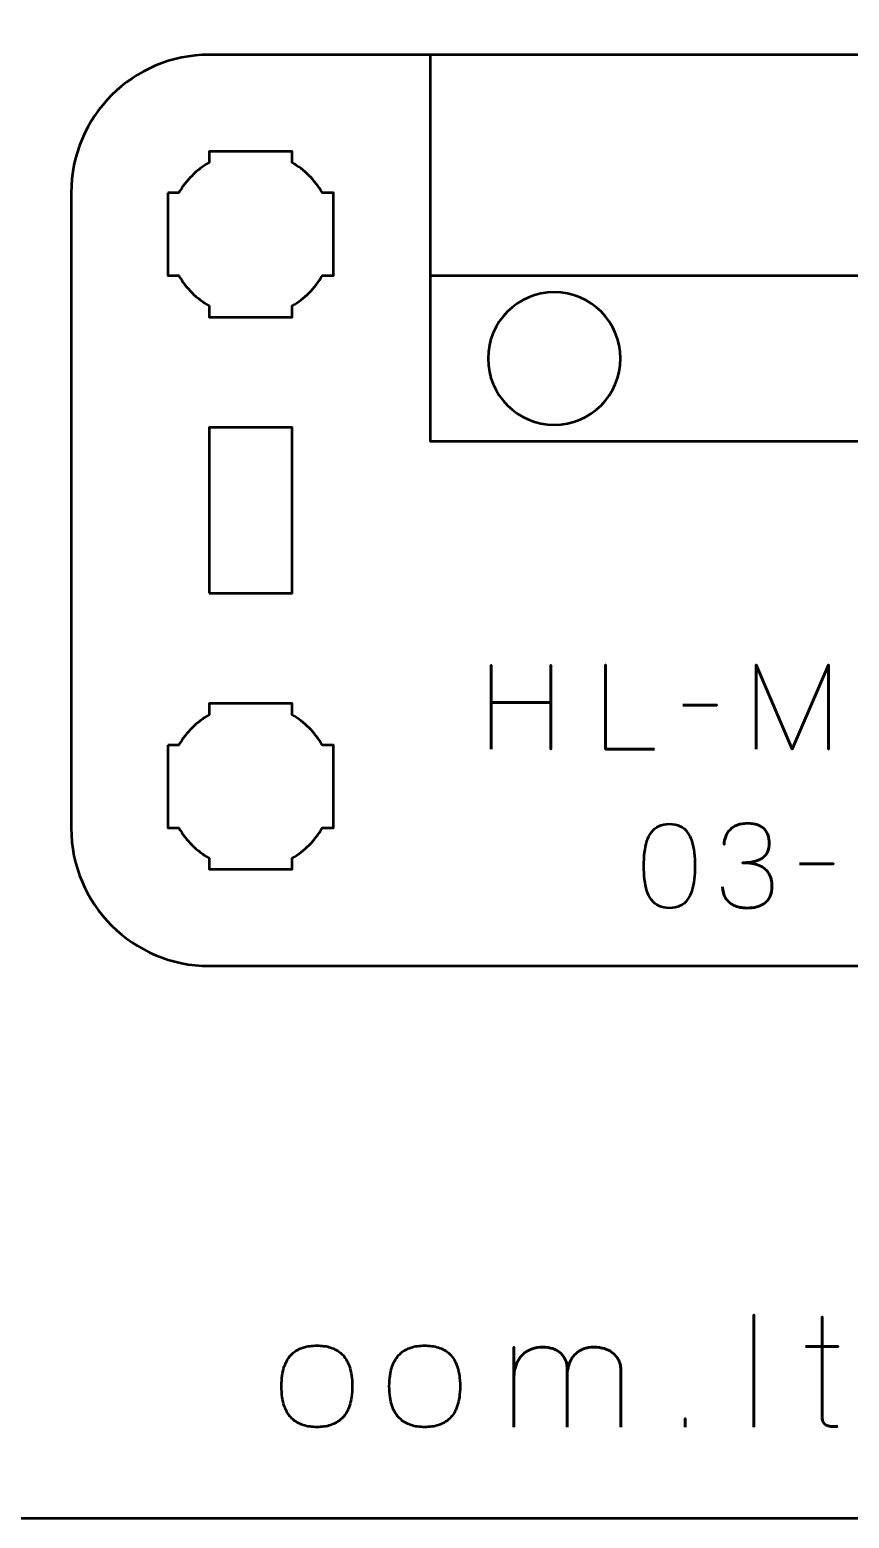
# Model space of a CAD drawing. Header units: centimetres. Extents: x -21 to 0, y -29.7 to 0.
# Drawn here: x -11.4 to -8.43, y -29.7 to -24.31 of the extents above; entities that cross this region are included whole.
import ezdxf

# ---------------------------------------------------------------- set-up
doc = ezdxf.new("R2010")
doc.units = ezdxf.units.CM
doc.header["$MEASUREMENT"] = 0
doc.layers.add('Layer 1', color=7, linetype='Continuous')

msp = doc.modelspace()

# ---------------------------------------------------------------- linework, layer by layer
at = {"layer": 'Layer 1', "lineweight": 53}
msp.add_lwpolyline([(-10.75, -26.35), (-10.45, -26.35), (-10.45, -25.75), (-10.75, -25.75), (-10.75, -26.35)], close=True, dxfattribs=at)
at = {"layer": 'Layer 1', "color": 1, "lineweight": 53}
msp.add_open_spline([(-21.00003, -29.19995), (-21.00003, -29.19995), (-21.00003, -2.89992), (-21.00003, -2.89992), (-21.00003, -2.89992), (-21.00003, -2.81709), (-20.93286, -2.74992), (-20.85003, -2.74992), (-20.85003, -2.74992), (-20.7672, -2.74992), (-20.70003, -2.68275), (-20.70003, -2.59992), (-20.70003, -2.59992), (-20.70003, -2.51709), (-20.7672, -2.44992), (-20.85003, -2.44992), (-20.85003, -2.44992), (-20.93286, -2.44992), (-21.00003, -2.38275), (-21.00003, -2.29992), (-21.00003, -2.29992), (-21.00003, -2.21709), (-20.93286, -2.14992), (-20.85003, -2.14992), (-20.85003, -2.14992), (-20.7672, -2.14992), (-20.70003, -2.08275), (-20.70003, -1.99992), (-20.70003, -1.99992), (-20.70003, -1.91709), (-20.7672, -1.84992), (-20.85003, -1.84992), (-20.85003, -1.84992), (-20.93286, -1.84992), (-21.00003, -1.78275), (-21.00003, -1.69992), (-21.00003, -1.69992), (-21.00003, -1.61709), (-20.93286, -1.54992), (-20.85003, -1.54992), (-20.85003, -1.54992), (-20.7672, -1.54992), (-20.70003, -1.48275), (-20.70003, -1.39992), (-20.70003, -1.39992), (-20.70003, -1.31709), (-20.7672, -1.24992), (-20.85003, -1.24992), (-20.85003, -1.24992), (-20.93286, -1.24992), (-21.00003, -1.18275), (-21.00003, -1.09992), (-21.00003, -1.09992), (-21.00003, -1.09992), (-21.00003, -0.49992), (-21.00003, -0.49992), (-21.00003, -0.49992), (-21.00003, -0.22295), (-20.77694, 0.00004), (-20.49994, 0.00004), (-20.49994, 0.00004), (-20.49994, 0.00004), (-0.50008, 0.00004), (-0.50008, 0.00004), (-0.50008, 0.00004), (-0.22294, 0.00004), (0.00002, -0.22295), (0.00002, -0.49992), (0.00002, -0.49992), (0.00002, -0.49992), (0.00002, -29.19995), (0.00002, -29.19995), (0.00002, -29.19995), (0.00002, -29.47695), (-0.22294, -29.70004), (-0.50008, -29.70004), (-0.50008, -29.70004), (-0.50008, -29.70004), (-20.49994, -29.70004), (-20.49994, -29.70004), (-20.49994, -29.70004), (-20.77694, -29.70004), (-21.00003, -29.47695), (-21.00003, -29.19995)], degree=3, knots=[0, 0, 0, 0, 0.047619, 0.047619, 0.047619, 0.047619, 0.0952381, 0.0952381, 0.0952381, 0.0952381, 0.1428571, 0.1428571, 0.1428571, 0.1428571, 0.1904762, 0.1904762, 0.1904762, 0.1904762, 0.2380952, 0.2380952, 0.2380952, 0.2380952, 0.2857143, 0.2857143, 0.2857143, 0.2857143, 0.3333333, 0.3333333, 0.3333333, 0.3333333, 0.3809524, 0.3809524, 0.3809524, 0.3809524, 0.4285714, 0.4285714, 0.4285714, 0.4285714, 0.4761905, 0.4761905, 0.4761905, 0.4761905, 0.5238095, 0.5238095, 0.5238095, 0.5238095, 0.5714286, 0.5714286, 0.5714286, 0.5714286, 0.6190476, 0.6190476, 0.6190476, 0.6190476, 0.6666667, 0.6666667, 0.6666667, 0.6666667, 0.7142857, 0.7142857, 0.7142857, 0.7142857, 0.7619048, 0.7619048, 0.7619048, 0.7619048, 0.8095238, 0.8095238, 0.8095238, 0.8095238, 0.8571429, 0.8571429, 0.8571429, 0.8571429, 0.9047619, 0.9047619, 0.9047619, 0.9047619, 0.952381, 0.952381, 0.952381, 0.952381, 1, 1, 1, 1], dxfattribs=at)
at = {"layer": 'Layer 1', "color": 3, "lineweight": 53}
msp.add_open_spline([(-11.25, -27.2), (-11.25, -27.2), (-11.25, -24.9), (-11.25, -24.9), (-11.25, -24.9), (-11.25, -24.62391), (-11.02609, -24.4), (-10.75, -24.4), (-10.75, -24.4), (-10.75, -24.4), (-6.45, -24.4), (-6.45, -24.4), (-6.45, -24.4), (-6.17391, -24.4), (-5.95, -24.62391), (-5.95, -24.9), (-5.95, -24.9), (-5.95, -24.9), (-5.95, -27.2), (-5.95, -27.2), (-5.95, -27.2), (-5.95, -27.47609), (-6.17391, -27.7), (-6.45, -27.7), (-6.45, -27.7), (-6.45, -27.7), (-10.75, -27.7), (-10.75, -27.7), (-10.75, -27.7), (-11.02609, -27.7), (-11.25, -27.47609), (-11.25, -27.2)], degree=3, knots=[0, 0, 0, 0, 0.125, 0.125, 0.125, 0.125, 0.25, 0.25, 0.25, 0.25, 0.375, 0.375, 0.375, 0.375, 0.5, 0.5, 0.5, 0.5, 0.625, 0.625, 0.625, 0.625, 0.75, 0.75, 0.75, 0.75, 0.875, 0.875, 0.875, 0.875, 1, 1, 1, 1], dxfattribs=at)
at = {"layer": 'Layer 1', "color": 5, "lineweight": 53}
for points, knots in [([(-7.25, -24.4), (-7.25, -24.4), (-7.25, -25.8), (-7.25, -25.8), (-7.25, -25.8), (-7.25, -25.8), (-9.95, -25.8), (-9.95, -25.8), (-9.95, -25.8), (-9.95, -25.8), (-9.95, -24.4), (-9.95, -24.4), (-9.95, -24.4), (-9.95, -24.4), (-7.25, -24.4), (-7.25, -24.4)], [0, 0, 0, 0, 0.25, 0.25, 0.25, 0.25, 0.5, 0.5, 0.5, 0.5, 0.75, 0.75, 0.75, 0.75, 1, 1, 1, 1]), ([(-7.25, -24.4), (-7.25, -24.4), (-7.25, -25.2), (-7.25, -25.2), (-7.25, -25.2), (-7.25, -25.2), (-9.95, -25.2), (-9.95, -25.2), (-9.95, -25.2), (-9.95, -25.2), (-9.95, -24.4), (-9.95, -24.4), (-9.95, -24.4), (-9.95, -24.4), (-7.25, -24.4), (-7.25, -24.4)], [0, 0, 0, 0, 0.25, 0.25, 0.25, 0.25, 0.5, 0.5, 0.5, 0.5, 0.75, 0.75, 0.75, 0.75, 1, 1, 1, 1]), ([(-9.72817, -26.91494), (-9.72817, -26.91494), (-9.72817, -26.74603), (-9.72817, -26.74603), (-9.72817, -26.74603), (-9.72817, -26.74603), (-9.5127, -26.74603), (-9.5127, -26.74603), (-9.5127, -26.74603), (-9.5127, -26.74603), (-9.5127, -26.91494), (-9.5127, -26.91494), (-9.5127, -26.91494), (-9.5127, -26.91494), (-9.5127, -26.61014), (-9.5127, -26.61014), (-9.5127, -26.61014), (-9.5127, -26.61014), (-9.5127, -26.74603), (-9.5127, -26.74603), (-9.5127, -26.74603), (-9.5127, -26.74603), (-9.72817, -26.74603), (-9.72817, -26.74603), (-9.72817, -26.74603), (-9.72817, -26.74603), (-9.72817, -26.61014), (-9.72817, -26.61014), (-9.72817, -26.61014), (-9.72817, -26.61014), (-9.72817, -26.91494), (-9.72817, -26.91494)], [0, 0, 0, 0, 0.125, 0.125, 0.125, 0.125, 0.25, 0.25, 0.25, 0.25, 0.375, 0.375, 0.375, 0.375, 0.5, 0.5, 0.5, 0.5, 0.625, 0.625, 0.625, 0.625, 0.75, 0.75, 0.75, 0.75, 0.875, 0.875, 0.875, 0.875, 1, 1, 1, 1]), ([(-9.13678, -26.91494), (-9.13678, -26.91494), (-9.315, -26.91494), (-9.315, -26.91494), (-9.315, -26.91494), (-9.315, -26.91494), (-9.315, -26.60972), (-9.315, -26.60972), (-9.315, -26.60972), (-9.315, -26.60972), (-9.315, -26.91494), (-9.315, -26.91494), (-9.315, -26.91494), (-9.315, -26.91494), (-9.13678, -26.91494), (-9.13678, -26.91494)], [0, 0, 0, 0, 0.25, 0.25, 0.25, 0.25, 0.5, 0.5, 0.5, 0.5, 0.75, 0.75, 0.75, 0.75, 1, 1, 1, 1]), ([(-8.76891, -26.91494), (-8.76891, -26.91494), (-8.76891, -26.60972), (-8.76891, -26.60972), (-8.76891, -26.60972), (-8.76891, -26.60972), (-8.63768, -26.91494), (-8.63768, -26.91494), (-8.63768, -26.91494), (-8.63768, -26.91494), (-8.50602, -26.60972), (-8.50602, -26.60972), (-8.50602, -26.60972), (-8.50602, -26.60972), (-8.50602, -26.91494), (-8.50602, -26.91494), (-8.50602, -26.91494), (-8.50602, -26.91494), (-8.50602, -26.60972), (-8.50602, -26.60972), (-8.50602, -26.60972), (-8.50602, -26.60972), (-8.63768, -26.91494), (-8.63768, -26.91494), (-8.63768, -26.91494), (-8.63768, -26.91494), (-8.76891, -26.60972), (-8.76891, -26.60972), (-8.76891, -26.60972), (-8.76891, -26.60972), (-8.76891, -26.91494), (-8.76891, -26.91494)], [0, 0, 0, 0, 0.125, 0.125, 0.125, 0.125, 0.25, 0.25, 0.25, 0.25, 0.375, 0.375, 0.375, 0.375, 0.5, 0.5, 0.5, 0.5, 0.625, 0.625, 0.625, 0.625, 0.75, 0.75, 0.75, 0.75, 0.875, 0.875, 0.875, 0.875, 1, 1, 1, 1]), ([(-9.03476, -26.75534), (-9.03476, -26.75534), (-8.91157, -26.75534), (-8.91157, -26.75534), (-8.91157, -26.75534), (-8.91157, -26.75534), (-9.03476, -26.75534), (-9.03476, -26.75534)], [0, 0, 0, 0, 0.5, 0.5, 0.5, 0.5, 1, 1, 1, 1]), ([(-9.0828, -27.49025), (-9.06799, -27.49018), (-9.05522, -27.48757), (-9.04456, -27.48249), (-9.04456, -27.48249), (-9.03398, -27.47741), (-9.02516, -27.47014), (-9.01811, -27.4609), (-9.01811, -27.4609), (-9.01112, -27.45159), (-9.00562, -27.44058), (-9.00153, -27.42788), (-9.00153, -27.42788), (-8.9975, -27.41518), (-8.99461, -27.40128), (-8.99299, -27.38604), (-8.99299, -27.38604), (-8.99129, -27.3708), (-8.99045, -27.35478), (-8.99052, -27.33785), (-8.99052, -27.33785), (-8.99045, -27.32099), (-8.99129, -27.30497), (-8.99299, -27.2898), (-8.99299, -27.2898), (-8.99461, -27.27463), (-8.9975, -27.26066), (-9.00153, -27.24796), (-9.00153, -27.24796), (-9.00562, -27.23533), (-9.01112, -27.22433), (-9.01811, -27.21494), (-9.01811, -27.21494), (-9.02516, -27.20563), (-9.03398, -27.19836), (-9.04456, -27.19328), (-9.04456, -27.19328), (-9.05522, -27.18813), (-9.06799, -27.18552), (-9.0828, -27.18545), (-9.0828, -27.18545), (-9.09762, -27.18552), (-9.11039, -27.18813), (-9.12105, -27.19328), (-9.12105, -27.19328), (-9.13163, -27.19836), (-9.14045, -27.20563), (-9.1475, -27.21494), (-9.1475, -27.21494), (-9.15449, -27.22433), (-9.15999, -27.23533), (-9.16408, -27.24796), (-9.16408, -27.24796), (-9.16811, -27.26066), (-9.171, -27.27463), (-9.17262, -27.2898), (-9.17262, -27.2898), (-9.17431, -27.30497), (-9.17516, -27.32099), (-9.17509, -27.33785), (-9.17509, -27.33785), (-9.17516, -27.35478), (-9.17431, -27.3708), (-9.17262, -27.38604), (-9.17262, -27.38604), (-9.171, -27.40128), (-9.16811, -27.41518), (-9.16408, -27.42788), (-9.16408, -27.42788), (-9.15999, -27.44058), (-9.15449, -27.45159), (-9.1475, -27.4609), (-9.1475, -27.4609), (-9.14045, -27.47014), (-9.13163, -27.47741), (-9.12105, -27.48249), (-9.12105, -27.48249), (-9.11039, -27.48757), (-9.09762, -27.49018), (-9.0828, -27.49025)], [0, 0, 0, 0, 0.05, 0.05, 0.05, 0.05, 0.1, 0.1, 0.1, 0.1, 0.15, 0.15, 0.15, 0.15, 0.2, 0.2, 0.2, 0.2, 0.25, 0.25, 0.25, 0.25, 0.3, 0.3, 0.3, 0.3, 0.35, 0.35, 0.35, 0.35, 0.4, 0.4, 0.4, 0.4, 0.45, 0.45, 0.45, 0.45, 0.5, 0.5, 0.5, 0.5, 0.55, 0.55, 0.55, 0.55, 0.6, 0.6, 0.6, 0.6, 0.65, 0.65, 0.65, 0.65, 0.7, 0.7, 0.7, 0.7, 0.75, 0.75, 0.75, 0.75, 0.8, 0.8, 0.8, 0.8, 0.85, 0.85, 0.85, 0.85, 0.9, 0.9, 0.9, 0.9, 0.95, 0.95, 0.95, 0.95, 1, 1, 1, 1]), ([(-9.0828, -27.49025), (-9.06799, -27.49018), (-9.05522, -27.48757), (-9.04456, -27.48249), (-9.04456, -27.48249), (-9.03398, -27.47741), (-9.02516, -27.47014), (-9.01811, -27.4609), (-9.01811, -27.4609), (-9.01112, -27.45159), (-9.00562, -27.44058), (-9.00153, -27.42788), (-9.00153, -27.42788), (-8.9975, -27.41518), (-8.99461, -27.40128), (-8.99299, -27.38604), (-8.99299, -27.38604), (-8.99129, -27.3708), (-8.99045, -27.35478), (-8.99052, -27.33785), (-8.99052, -27.33785), (-8.99045, -27.32099), (-8.99129, -27.30497), (-8.99299, -27.2898), (-8.99299, -27.2898), (-8.99461, -27.27463), (-8.9975, -27.26066), (-9.00153, -27.24796), (-9.00153, -27.24796), (-9.00562, -27.23533), (-9.01112, -27.22433), (-9.01811, -27.21494), (-9.01811, -27.21494), (-9.02516, -27.20563), (-9.03398, -27.19836), (-9.04456, -27.19328), (-9.04456, -27.19328), (-9.05522, -27.18813), (-9.06799, -27.18552), (-9.0828, -27.18545), (-9.0828, -27.18545), (-9.09762, -27.18552), (-9.11039, -27.18813), (-9.12105, -27.19328), (-9.12105, -27.19328), (-9.13163, -27.19836), (-9.14045, -27.20563), (-9.1475, -27.21494), (-9.1475, -27.21494), (-9.15449, -27.22433), (-9.15999, -27.23533), (-9.16408, -27.24796), (-9.16408, -27.24796), (-9.16811, -27.26066), (-9.171, -27.27463), (-9.17262, -27.2898), (-9.17262, -27.2898), (-9.17431, -27.30497), (-9.17516, -27.32099), (-9.17509, -27.33785), (-9.17509, -27.33785), (-9.17516, -27.35478), (-9.17431, -27.3708), (-9.17262, -27.38604), (-9.17262, -27.38604), (-9.171, -27.40128), (-9.16811, -27.41518), (-9.16408, -27.42788), (-9.16408, -27.42788), (-9.15999, -27.44058), (-9.15449, -27.45159), (-9.1475, -27.4609), (-9.1475, -27.4609), (-9.14045, -27.47014), (-9.13163, -27.47741), (-9.12105, -27.48249), (-9.12105, -27.48249), (-9.11039, -27.48757), (-9.09762, -27.49018), (-9.0828, -27.49025)], [0, 0, 0, 0, 0.05, 0.05, 0.05, 0.05, 0.1, 0.1, 0.1, 0.1, 0.15, 0.15, 0.15, 0.15, 0.2, 0.2, 0.2, 0.2, 0.25, 0.25, 0.25, 0.25, 0.3, 0.3, 0.3, 0.3, 0.35, 0.35, 0.35, 0.35, 0.4, 0.4, 0.4, 0.4, 0.45, 0.45, 0.45, 0.45, 0.5, 0.5, 0.5, 0.5, 0.55, 0.55, 0.55, 0.55, 0.6, 0.6, 0.6, 0.6, 0.65, 0.65, 0.65, 0.65, 0.7, 0.7, 0.7, 0.7, 0.75, 0.75, 0.75, 0.75, 0.8, 0.8, 0.8, 0.8, 0.85, 0.85, 0.85, 0.85, 0.9, 0.9, 0.9, 0.9, 0.95, 0.95, 0.95, 0.95, 1, 1, 1, 1]), ([(-8.89019, -27.41363), (-8.89012, -27.42887), (-8.88659, -27.44213), (-8.87961, -27.45363), (-8.87961, -27.45363), (-8.87262, -27.46506), (-8.86267, -27.47402), (-8.84969, -27.48044), (-8.84969, -27.48044), (-8.83671, -27.48686), (-8.82112, -27.49011), (-8.80298, -27.49025), (-8.80298, -27.49025), (-8.78937, -27.49025), (-8.77702, -27.48884), (-8.7658, -27.48588), (-8.7658, -27.48588), (-8.75465, -27.48291), (-8.74506, -27.47833), (-8.73694, -27.47205), (-8.73694, -27.47205), (-8.72883, -27.46577), (-8.72262, -27.45765), (-8.71818, -27.44778), (-8.71818, -27.44778), (-8.7138, -27.43783), (-8.71162, -27.4259), (-8.71155, -27.41193), (-8.71155, -27.41193), (-8.71147, -27.39331), (-8.71528, -27.37757), (-8.72283, -27.3648), (-8.72283, -27.3648), (-8.73038, -27.35203), (-8.7421, -27.34244), (-8.75783, -27.33588), (-8.75783, -27.33588), (-8.77356, -27.32931), (-8.79374, -27.326), (-8.81822, -27.326), (-8.81822, -27.326), (-8.79995, -27.32607), (-8.78464, -27.32438), (-8.77215, -27.32092), (-8.77215, -27.32092), (-8.75973, -27.31746), (-8.74979, -27.31259), (-8.74231, -27.30624), (-8.74231, -27.30624), (-8.73483, -27.29996), (-8.7294, -27.29248), (-8.72615, -27.28388), (-8.72615, -27.28388), (-8.72283, -27.27534), (-8.72121, -27.26596), (-8.72128, -27.25573), (-8.72128, -27.25573), (-8.72121, -27.24549), (-8.72262, -27.23604), (-8.72544, -27.22729), (-8.72544, -27.22729), (-8.7282, -27.21854), (-8.73271, -27.21085), (-8.73885, -27.20429), (-8.73885, -27.20429), (-8.74499, -27.19773), (-8.7531, -27.19258), (-8.76305, -27.18891), (-8.76305, -27.18891), (-8.77307, -27.18524), (-8.78528, -27.18341), (-8.7996, -27.18334), (-8.7996, -27.18334), (-8.81385, -27.18341), (-8.82634, -27.18552), (-8.83692, -27.18962), (-8.83692, -27.18962), (-8.84758, -27.19371), (-8.85632, -27.19928), (-8.86338, -27.20641), (-8.86338, -27.20641), (-8.87036, -27.21353), (-8.87559, -27.22165), (-8.87904, -27.23082), (-8.87904, -27.23082), (-8.88257, -27.23999), (-8.88426, -27.24973), (-8.88426, -27.25996), (-8.88426, -27.25996), (-8.88426, -27.24973), (-8.88257, -27.23999), (-8.87904, -27.23082), (-8.87904, -27.23082), (-8.87559, -27.22165), (-8.87036, -27.21353), (-8.86338, -27.20641), (-8.86338, -27.20641), (-8.85632, -27.19928), (-8.84758, -27.19371), (-8.83692, -27.18962), (-8.83692, -27.18962), (-8.82634, -27.18552), (-8.81385, -27.18341), (-8.7996, -27.18334), (-8.7996, -27.18334), (-8.78528, -27.18341), (-8.77307, -27.18524), (-8.76305, -27.18891), (-8.76305, -27.18891), (-8.7531, -27.19258), (-8.74499, -27.19773), (-8.73885, -27.20429), (-8.73885, -27.20429), (-8.73271, -27.21085), (-8.7282, -27.21854), (-8.72544, -27.22729), (-8.72544, -27.22729), (-8.72262, -27.23604), (-8.72121, -27.24549), (-8.72128, -27.25573), (-8.72128, -27.25573), (-8.72121, -27.26596), (-8.72283, -27.27534), (-8.72615, -27.28388), (-8.72615, -27.28388), (-8.7294, -27.29248), (-8.73483, -27.29996), (-8.74231, -27.30624), (-8.74231, -27.30624), (-8.74979, -27.31259), (-8.75973, -27.31746), (-8.77215, -27.32092), (-8.77215, -27.32092), (-8.78464, -27.32438), (-8.79995, -27.32607), (-8.81822, -27.326), (-8.81822, -27.326), (-8.79374, -27.326), (-8.77356, -27.32931), (-8.75783, -27.33588), (-8.75783, -27.33588), (-8.7421, -27.34244), (-8.73038, -27.35203), (-8.72283, -27.3648), (-8.72283, -27.3648), (-8.71528, -27.37757), (-8.71147, -27.39331), (-8.71155, -27.41193), (-8.71155, -27.41193), (-8.71162, -27.4259), (-8.7138, -27.43783), (-8.71818, -27.44778), (-8.71818, -27.44778), (-8.72262, -27.45765), (-8.72883, -27.46577), (-8.73694, -27.47205), (-8.73694, -27.47205), (-8.74506, -27.47833), (-8.75465, -27.48291), (-8.7658, -27.48588), (-8.7658, -27.48588), (-8.77702, -27.48884), (-8.78937, -27.49025), (-8.80298, -27.49025), (-8.80298, -27.49025), (-8.82112, -27.49011), (-8.83671, -27.48686), (-8.84969, -27.48044), (-8.84969, -27.48044), (-8.86267, -27.47402), (-8.87262, -27.46506), (-8.87961, -27.45363), (-8.87961, -27.45363), (-8.88659, -27.44213), (-8.89012, -27.42887), (-8.89019, -27.41363)], [0, 0, 0, 0, 0.0227273, 0.0227273, 0.0227273, 0.0227273, 0.0454545, 0.0454545, 0.0454545, 0.0454545, 0.0681818, 0.0681818, 0.0681818, 0.0681818, 0.0909091, 0.0909091, 0.0909091, 0.0909091, 0.1136364, 0.1136364, 0.1136364, 0.1136364, 0.1363636, 0.1363636, 0.1363636, 0.1363636, 0.1590909, 0.1590909, 0.1590909, 0.1590909, 0.1818182, 0.1818182, 0.1818182, 0.1818182, 0.2045455, 0.2045455, 0.2045455, 0.2045455, 0.2272727, 0.2272727, 0.2272727, 0.2272727, 0.25, 0.25, 0.25, 0.25, 0.2727273, 0.2727273, 0.2727273, 0.2727273, 0.2954545, 0.2954545, 0.2954545, 0.2954545, 0.3181818, 0.3181818, 0.3181818, 0.3181818, 0.3409091, 0.3409091, 0.3409091, 0.3409091, 0.3636364, 0.3636364, 0.3636364, 0.3636364, 0.3863636, 0.3863636, 0.3863636, 0.3863636, 0.4090909, 0.4090909, 0.4090909, 0.4090909, 0.4318182, 0.4318182, 0.4318182, 0.4318182, 0.4545455, 0.4545455, 0.4545455, 0.4545455, 0.4772727, 0.4772727, 0.4772727, 0.4772727, 0.5, 0.5, 0.5, 0.5, 0.5227273, 0.5227273, 0.5227273, 0.5227273, 0.5454545, 0.5454545, 0.5454545, 0.5454545, 0.5681818, 0.5681818, 0.5681818, 0.5681818, 0.5909091, 0.5909091, 0.5909091, 0.5909091, 0.6136364, 0.6136364, 0.6136364, 0.6136364, 0.6363636, 0.6363636, 0.6363636, 0.6363636, 0.6590909, 0.6590909, 0.6590909, 0.6590909, 0.6818182, 0.6818182, 0.6818182, 0.6818182, 0.7045455, 0.7045455, 0.7045455, 0.7045455, 0.7272727, 0.7272727, 0.7272727, 0.7272727, 0.75, 0.75, 0.75, 0.75, 0.7727273, 0.7727273, 0.7727273, 0.7727273, 0.7954545, 0.7954545, 0.7954545, 0.7954545, 0.8181818, 0.8181818, 0.8181818, 0.8181818, 0.8409091, 0.8409091, 0.8409091, 0.8409091, 0.8636364, 0.8636364, 0.8636364, 0.8636364, 0.8863636, 0.8863636, 0.8863636, 0.8863636, 0.9090909, 0.9090909, 0.9090909, 0.9090909, 0.9318182, 0.9318182, 0.9318182, 0.9318182, 0.9545455, 0.9545455, 0.9545455, 0.9545455, 0.9772727, 0.9772727, 0.9772727, 0.9772727, 1, 1, 1, 1]), ([(-8.61164, -27.33065), (-8.61164, -27.33065), (-8.48845, -27.33065), (-8.48845, -27.33065), (-8.48845, -27.33065), (-8.48845, -27.33065), (-8.61164, -27.33065), (-8.61164, -27.33065)], [0, 0, 0, 0, 0.5, 0.5, 0.5, 0.5, 1, 1, 1, 1]), ([(-8.77728, -29.36992), (-8.77728, -29.36992), (-8.77728, -28.96296), (-8.77728, -28.96296), (-8.77728, -28.96296), (-8.77728, -28.96296), (-8.77728, -29.36992), (-8.77728, -29.36992)], [0, 0, 0, 0, 0.5, 0.5, 0.5, 0.5, 1, 1, 1, 1]), ([(-8.47248, -29.3671), (-8.47944, -29.36766), (-8.4864, -29.36785), (-8.49318, -29.36766), (-8.49318, -29.36766), (-8.49995, -29.36747), (-8.50607, -29.36644), (-8.51162, -29.36437), (-8.51162, -29.36437), (-8.51717, -29.36239), (-8.52159, -29.35882), (-8.52497, -29.35374), (-8.52497, -29.35374), (-8.52827, -29.34866), (-8.52996, -29.34142), (-8.53005, -29.3321), (-8.53005, -29.3321), (-8.53005, -29.32768), (-8.53005, -29.32016), (-8.53005, -29.30962), (-8.53005, -29.30962), (-8.53005, -29.29899), (-8.53005, -29.28619), (-8.53005, -29.27105), (-8.53005, -29.27105), (-8.53005, -29.2559), (-8.53005, -29.23935), (-8.53005, -29.22138), (-8.53005, -29.22138), (-8.53005, -29.20341), (-8.53005, -29.18488), (-8.53005, -29.16569), (-8.53005, -29.16569), (-8.53005, -29.1465), (-8.53005, -29.12759), (-8.53005, -29.10887), (-8.53005, -29.10887), (-8.53005, -29.09015), (-8.53005, -29.07255), (-8.53005, -29.056), (-8.53005, -29.056), (-8.53005, -29.03944), (-8.53005, -29.02476), (-8.53005, -29.01207), (-8.53005, -29.01207), (-8.53005, -28.99927), (-8.53005, -28.9893), (-8.53005, -28.98196), (-8.53005, -28.98196), (-8.53005, -28.97472), (-8.53005, -28.97095), (-8.53005, -28.97086), (-8.53005, -28.97086), (-8.53005, -28.97095), (-8.53005, -28.97472), (-8.53005, -28.98196), (-8.53005, -28.98196), (-8.53005, -28.9893), (-8.53005, -28.99927), (-8.53005, -29.01207), (-8.53005, -29.01207), (-8.53005, -29.02476), (-8.53005, -29.03944), (-8.53005, -29.056), (-8.53005, -29.056), (-8.53005, -29.07255), (-8.53005, -29.09015), (-8.53005, -29.10887), (-8.53005, -29.10887), (-8.53005, -29.12759), (-8.53005, -29.1465), (-8.53005, -29.16569), (-8.53005, -29.16569), (-8.53005, -29.18488), (-8.53005, -29.20341), (-8.53005, -29.22138), (-8.53005, -29.22138), (-8.53005, -29.23935), (-8.53005, -29.2559), (-8.53005, -29.27105), (-8.53005, -29.27105), (-8.53005, -29.28619), (-8.53005, -29.29899), (-8.53005, -29.30962), (-8.53005, -29.30962), (-8.53005, -29.32016), (-8.53005, -29.32768), (-8.53005, -29.3321), (-8.53005, -29.3321), (-8.52996, -29.34142), (-8.52827, -29.34866), (-8.52497, -29.35374), (-8.52497, -29.35374), (-8.52159, -29.35882), (-8.51717, -29.36239), (-8.51162, -29.36437), (-8.51162, -29.36437), (-8.50607, -29.36644), (-8.49995, -29.36747), (-8.49318, -29.36766), (-8.49318, -29.36766), (-8.4864, -29.36785), (-8.47944, -29.36766), (-8.47248, -29.3671)], [0, 0, 0, 0, 0.0384615, 0.0384615, 0.0384615, 0.0384615, 0.0769231, 0.0769231, 0.0769231, 0.0769231, 0.1153846, 0.1153846, 0.1153846, 0.1153846, 0.1538462, 0.1538462, 0.1538462, 0.1538462, 0.1923077, 0.1923077, 0.1923077, 0.1923077, 0.2307692, 0.2307692, 0.2307692, 0.2307692, 0.2692308, 0.2692308, 0.2692308, 0.2692308, 0.3076923, 0.3076923, 0.3076923, 0.3076923, 0.3461538, 0.3461538, 0.3461538, 0.3461538, 0.3846154, 0.3846154, 0.3846154, 0.3846154, 0.4230769, 0.4230769, 0.4230769, 0.4230769, 0.4615385, 0.4615385, 0.4615385, 0.4615385, 0.5, 0.5, 0.5, 0.5, 0.5384615, 0.5384615, 0.5384615, 0.5384615, 0.5769231, 0.5769231, 0.5769231, 0.5769231, 0.6153846, 0.6153846, 0.6153846, 0.6153846, 0.6538462, 0.6538462, 0.6538462, 0.6538462, 0.6923077, 0.6923077, 0.6923077, 0.6923077, 0.7307692, 0.7307692, 0.7307692, 0.7307692, 0.7692308, 0.7692308, 0.7692308, 0.7692308, 0.8076923, 0.8076923, 0.8076923, 0.8076923, 0.8461538, 0.8461538, 0.8461538, 0.8461538, 0.8846154, 0.8846154, 0.8846154, 0.8846154, 0.9230769, 0.9230769, 0.9230769, 0.9230769, 0.9615385, 0.9615385, 0.9615385, 0.9615385, 1, 1, 1, 1]), ([(-10.35997, -29.36992), (-10.34219, -29.37001), (-10.32564, -29.36776), (-10.31021, -29.36296), (-10.31021, -29.36296), (-10.29478, -29.35816), (-10.28114, -29.35016), (-10.26947, -29.33897), (-10.26947, -29.33897), (-10.25771, -29.32778), (-10.24859, -29.31263), (-10.24191, -29.29344), (-10.24191, -29.29344), (-10.23533, -29.27434), (-10.23194, -29.25054), (-10.23184, -29.22204), (-10.23184, -29.22204), (-10.23194, -29.19363), (-10.23533, -29.16992), (-10.24191, -29.15092), (-10.24191, -29.15092), (-10.24859, -29.13191), (-10.25771, -29.11677), (-10.26947, -29.10557), (-10.26947, -29.10557), (-10.28114, -29.09447), (-10.29478, -29.08648), (-10.31021, -29.08168), (-10.31021, -29.08168), (-10.32564, -29.07688), (-10.34219, -29.07462), (-10.35997, -29.07472), (-10.35997, -29.07472), (-10.37756, -29.07462), (-10.39412, -29.07688), (-10.40955, -29.08168), (-10.40955, -29.08168), (-10.42498, -29.08648), (-10.43852, -29.09447), (-10.45028, -29.10557), (-10.45028, -29.10557), (-10.46204, -29.11677), (-10.47126, -29.13191), (-10.47794, -29.15092), (-10.47794, -29.15092), (-10.48462, -29.16992), (-10.48801, -29.19363), (-10.4881, -29.22204), (-10.4881, -29.22204), (-10.48801, -29.25054), (-10.48462, -29.27434), (-10.47794, -29.29344), (-10.47794, -29.29344), (-10.47126, -29.31263), (-10.46204, -29.32778), (-10.45028, -29.33897), (-10.45028, -29.33897), (-10.43852, -29.35016), (-10.42498, -29.35816), (-10.40955, -29.36296), (-10.40955, -29.36296), (-10.39412, -29.36776), (-10.37756, -29.37001), (-10.35997, -29.36992)], [0, 0, 0, 0, 0.0625, 0.0625, 0.0625, 0.0625, 0.125, 0.125, 0.125, 0.125, 0.1875, 0.1875, 0.1875, 0.1875, 0.25, 0.25, 0.25, 0.25, 0.3125, 0.3125, 0.3125, 0.3125, 0.375, 0.375, 0.375, 0.375, 0.4375, 0.4375, 0.4375, 0.4375, 0.5, 0.5, 0.5, 0.5, 0.5625, 0.5625, 0.5625, 0.5625, 0.625, 0.625, 0.625, 0.625, 0.6875, 0.6875, 0.6875, 0.6875, 0.75, 0.75, 0.75, 0.75, 0.8125, 0.8125, 0.8125, 0.8125, 0.875, 0.875, 0.875, 0.875, 0.9375, 0.9375, 0.9375, 0.9375, 1, 1, 1, 1]), ([(-10.35997, -29.36992), (-10.34219, -29.37001), (-10.32564, -29.36776), (-10.31021, -29.36296), (-10.31021, -29.36296), (-10.29478, -29.35816), (-10.28114, -29.35016), (-10.26947, -29.33897), (-10.26947, -29.33897), (-10.25771, -29.32778), (-10.24859, -29.31263), (-10.24191, -29.29344), (-10.24191, -29.29344), (-10.23533, -29.27434), (-10.23194, -29.25054), (-10.23184, -29.22204), (-10.23184, -29.22204), (-10.23194, -29.19363), (-10.23533, -29.16992), (-10.24191, -29.15092), (-10.24191, -29.15092), (-10.24859, -29.13191), (-10.25771, -29.11677), (-10.26947, -29.10557), (-10.26947, -29.10557), (-10.28114, -29.09447), (-10.29478, -29.08648), (-10.31021, -29.08168), (-10.31021, -29.08168), (-10.32564, -29.07688), (-10.34219, -29.07462), (-10.35997, -29.07472), (-10.35997, -29.07472), (-10.37756, -29.07462), (-10.39412, -29.07688), (-10.40955, -29.08168), (-10.40955, -29.08168), (-10.42498, -29.08648), (-10.43852, -29.09447), (-10.45028, -29.10557), (-10.45028, -29.10557), (-10.46204, -29.11677), (-10.47126, -29.13191), (-10.47794, -29.15092), (-10.47794, -29.15092), (-10.48462, -29.16992), (-10.48801, -29.19363), (-10.4881, -29.22204), (-10.4881, -29.22204), (-10.48801, -29.25054), (-10.48462, -29.27434), (-10.47794, -29.29344), (-10.47794, -29.29344), (-10.47126, -29.31263), (-10.46204, -29.32778), (-10.45028, -29.33897), (-10.45028, -29.33897), (-10.43852, -29.35016), (-10.42498, -29.35816), (-10.40955, -29.36296), (-10.40955, -29.36296), (-10.39412, -29.36776), (-10.37756, -29.37001), (-10.35997, -29.36992)], [0, 0, 0, 0, 0.0625, 0.0625, 0.0625, 0.0625, 0.125, 0.125, 0.125, 0.125, 0.1875, 0.1875, 0.1875, 0.1875, 0.25, 0.25, 0.25, 0.25, 0.3125, 0.3125, 0.3125, 0.3125, 0.375, 0.375, 0.375, 0.375, 0.4375, 0.4375, 0.4375, 0.4375, 0.5, 0.5, 0.5, 0.5, 0.5625, 0.5625, 0.5625, 0.5625, 0.625, 0.625, 0.625, 0.625, 0.6875, 0.6875, 0.6875, 0.6875, 0.75, 0.75, 0.75, 0.75, 0.8125, 0.8125, 0.8125, 0.8125, 0.875, 0.875, 0.875, 0.875, 0.9375, 0.9375, 0.9375, 0.9375, 1, 1, 1, 1]), ([(-9.96938, -29.36992), (-9.9516, -29.37001), (-9.93505, -29.36776), (-9.91962, -29.36296), (-9.91962, -29.36296), (-9.90419, -29.35816), (-9.89055, -29.35016), (-9.87888, -29.33897), (-9.87888, -29.33897), (-9.86712, -29.32778), (-9.858, -29.31263), (-9.85132, -29.29344), (-9.85132, -29.29344), (-9.84474, -29.27434), (-9.84135, -29.25054), (-9.84125, -29.22204), (-9.84125, -29.22204), (-9.84135, -29.19363), (-9.84474, -29.16992), (-9.85132, -29.15092), (-9.85132, -29.15092), (-9.858, -29.13191), (-9.86712, -29.11677), (-9.87888, -29.10557), (-9.87888, -29.10557), (-9.89055, -29.09447), (-9.90419, -29.08648), (-9.91962, -29.08168), (-9.91962, -29.08168), (-9.93505, -29.07688), (-9.9516, -29.07462), (-9.96938, -29.07472), (-9.96938, -29.07472), (-9.98697, -29.07462), (-10.00353, -29.07688), (-10.01896, -29.08168), (-10.01896, -29.08168), (-10.03439, -29.08648), (-10.04793, -29.09447), (-10.05969, -29.10557), (-10.05969, -29.10557), (-10.07145, -29.11677), (-10.08067, -29.13191), (-10.08735, -29.15092), (-10.08735, -29.15092), (-10.09403, -29.16992), (-10.09742, -29.19363), (-10.09751, -29.22204), (-10.09751, -29.22204), (-10.09742, -29.25054), (-10.09403, -29.27434), (-10.08735, -29.29344), (-10.08735, -29.29344), (-10.08067, -29.31263), (-10.07145, -29.32778), (-10.05969, -29.33897), (-10.05969, -29.33897), (-10.04793, -29.35016), (-10.03439, -29.35816), (-10.01896, -29.36296), (-10.01896, -29.36296), (-10.00353, -29.36776), (-9.98697, -29.37001), (-9.96938, -29.36992)], [0, 0, 0, 0, 0.0625, 0.0625, 0.0625, 0.0625, 0.125, 0.125, 0.125, 0.125, 0.1875, 0.1875, 0.1875, 0.1875, 0.25, 0.25, 0.25, 0.25, 0.3125, 0.3125, 0.3125, 0.3125, 0.375, 0.375, 0.375, 0.375, 0.4375, 0.4375, 0.4375, 0.4375, 0.5, 0.5, 0.5, 0.5, 0.5625, 0.5625, 0.5625, 0.5625, 0.625, 0.625, 0.625, 0.625, 0.6875, 0.6875, 0.6875, 0.6875, 0.75, 0.75, 0.75, 0.75, 0.8125, 0.8125, 0.8125, 0.8125, 0.875, 0.875, 0.875, 0.875, 0.9375, 0.9375, 0.9375, 0.9375, 1, 1, 1, 1]), ([(-9.96938, -29.36992), (-9.9516, -29.37001), (-9.93505, -29.36776), (-9.91962, -29.36296), (-9.91962, -29.36296), (-9.90419, -29.35816), (-9.89055, -29.35016), (-9.87888, -29.33897), (-9.87888, -29.33897), (-9.86712, -29.32778), (-9.858, -29.31263), (-9.85132, -29.29344), (-9.85132, -29.29344), (-9.84474, -29.27434), (-9.84135, -29.25054), (-9.84125, -29.22204), (-9.84125, -29.22204), (-9.84135, -29.19363), (-9.84474, -29.16992), (-9.85132, -29.15092), (-9.85132, -29.15092), (-9.858, -29.13191), (-9.86712, -29.11677), (-9.87888, -29.10557), (-9.87888, -29.10557), (-9.89055, -29.09447), (-9.90419, -29.08648), (-9.91962, -29.08168), (-9.91962, -29.08168), (-9.93505, -29.07688), (-9.9516, -29.07462), (-9.96938, -29.07472), (-9.96938, -29.07472), (-9.98697, -29.07462), (-10.00353, -29.07688), (-10.01896, -29.08168), (-10.01896, -29.08168), (-10.03439, -29.08648), (-10.04793, -29.09447), (-10.05969, -29.10557), (-10.05969, -29.10557), (-10.07145, -29.11677), (-10.08067, -29.13191), (-10.08735, -29.15092), (-10.08735, -29.15092), (-10.09403, -29.16992), (-10.09742, -29.19363), (-10.09751, -29.22204), (-10.09751, -29.22204), (-10.09742, -29.25054), (-10.09403, -29.27434), (-10.08735, -29.29344), (-10.08735, -29.29344), (-10.08067, -29.31263), (-10.07145, -29.32778), (-10.05969, -29.33897), (-10.05969, -29.33897), (-10.04793, -29.35016), (-10.03439, -29.35816), (-10.01896, -29.36296), (-10.01896, -29.36296), (-10.00353, -29.36776), (-9.98697, -29.37001), (-9.96938, -29.36992)], [0, 0, 0, 0, 0.0625, 0.0625, 0.0625, 0.0625, 0.125, 0.125, 0.125, 0.125, 0.1875, 0.1875, 0.1875, 0.1875, 0.25, 0.25, 0.25, 0.25, 0.3125, 0.3125, 0.3125, 0.3125, 0.375, 0.375, 0.375, 0.375, 0.4375, 0.4375, 0.4375, 0.4375, 0.5, 0.5, 0.5, 0.5, 0.5625, 0.5625, 0.5625, 0.5625, 0.625, 0.625, 0.625, 0.625, 0.6875, 0.6875, 0.6875, 0.6875, 0.75, 0.75, 0.75, 0.75, 0.8125, 0.8125, 0.8125, 0.8125, 0.875, 0.875, 0.875, 0.875, 0.9375, 0.9375, 0.9375, 0.9375, 1, 1, 1, 1]), ([(-9.45349, -29.36992), (-9.45349, -29.36983), (-9.45349, -29.3671), (-9.45349, -29.36174), (-9.45349, -29.36174), (-9.45349, -29.35647), (-9.45349, -29.34922), (-9.45349, -29.3401), (-9.45349, -29.3401), (-9.45349, -29.33088), (-9.45349, -29.32053), (-9.45349, -29.30887), (-9.45349, -29.30887), (-9.45349, -29.2973), (-9.45349, -29.28516), (-9.45349, -29.27237), (-9.45349, -29.27237), (-9.45349, -29.25967), (-9.45349, -29.24715), (-9.45349, -29.23474), (-9.45349, -29.23474), (-9.45349, -29.22232), (-9.45349, -29.21065), (-9.45349, -29.19993), (-9.45349, -29.19993), (-9.45349, -29.18911), (-9.45349, -29.17989), (-9.45349, -29.17208), (-9.45349, -29.17208), (-9.45349, -29.16437), (-9.45349, -29.15882), (-9.45349, -29.15543), (-9.45349, -29.15543), (-9.45339, -29.15016), (-9.45424, -29.14424), (-9.45584, -29.13775), (-9.45584, -29.13775), (-9.45744, -29.13116), (-9.46017, -29.12458), (-9.46402, -29.11799), (-9.46402, -29.11799), (-9.46788, -29.11131), (-9.47324, -29.1052), (-9.47992, -29.09955), (-9.47992, -29.09955), (-9.48669, -29.09391), (-9.49516, -29.08939), (-9.50532, -29.08591), (-9.50532, -29.08591), (-9.51558, -29.08243), (-9.5278, -29.08055), (-9.5421, -29.08036), (-9.5421, -29.08036), (-9.5564, -29.08036), (-9.5692, -29.08234), (-9.58039, -29.08629), (-9.58039, -29.08629), (-9.59168, -29.09033), (-9.60137, -29.09588), (-9.60965, -29.10294), (-9.60965, -29.10294), (-9.61783, -29.11), (-9.6247, -29.11809), (-9.63006, -29.1273), (-9.63006, -29.1273), (-9.63542, -29.13643), (-9.63938, -29.14612), (-9.64201, -29.15647), (-9.64201, -29.15647), (-9.64464, -29.16672), (-9.64596, -29.17716), (-9.64596, -29.18761), (-9.64596, -29.18761), (-9.64596, -29.17716), (-9.64464, -29.16672), (-9.64201, -29.15647), (-9.64201, -29.15647), (-9.63938, -29.14612), (-9.63542, -29.13643), (-9.63006, -29.1273), (-9.63006, -29.1273), (-9.6247, -29.11809), (-9.61783, -29.11), (-9.60965, -29.10294), (-9.60965, -29.10294), (-9.60137, -29.09588), (-9.59168, -29.09033), (-9.58039, -29.08629), (-9.58039, -29.08629), (-9.5692, -29.08234), (-9.5564, -29.08036), (-9.5421, -29.08036), (-9.5421, -29.08036), (-9.5278, -29.08055), (-9.51558, -29.08243), (-9.50532, -29.08591), (-9.50532, -29.08591), (-9.49516, -29.08939), (-9.48669, -29.09391), (-9.47992, -29.09955), (-9.47992, -29.09955), (-9.47324, -29.1052), (-9.46788, -29.11131), (-9.46402, -29.11799), (-9.46402, -29.11799), (-9.46017, -29.12458), (-9.45744, -29.13116), (-9.45584, -29.13775), (-9.45584, -29.13775), (-9.45424, -29.14424), (-9.45339, -29.15016), (-9.45349, -29.15543), (-9.45349, -29.15543), (-9.45349, -29.15882), (-9.45349, -29.16437), (-9.45349, -29.17208), (-9.45349, -29.17208), (-9.45349, -29.17989), (-9.45349, -29.18911), (-9.45349, -29.19993), (-9.45349, -29.19993), (-9.45349, -29.21065), (-9.45349, -29.22232), (-9.45349, -29.23474), (-9.45349, -29.23474), (-9.45349, -29.24715), (-9.45349, -29.25967), (-9.45349, -29.27237), (-9.45349, -29.27237), (-9.45349, -29.28516), (-9.45349, -29.2973), (-9.45349, -29.30887), (-9.45349, -29.30887), (-9.45349, -29.32053), (-9.45349, -29.33088), (-9.45349, -29.3401), (-9.45349, -29.3401), (-9.45349, -29.34922), (-9.45349, -29.35647), (-9.45349, -29.36174), (-9.45349, -29.36174), (-9.45349, -29.3671), (-9.45349, -29.36983), (-9.45349, -29.36992)], [0, 0, 0, 0, 0.0277778, 0.0277778, 0.0277778, 0.0277778, 0.0555556, 0.0555556, 0.0555556, 0.0555556, 0.0833333, 0.0833333, 0.0833333, 0.0833333, 0.1111111, 0.1111111, 0.1111111, 0.1111111, 0.1388889, 0.1388889, 0.1388889, 0.1388889, 0.1666667, 0.1666667, 0.1666667, 0.1666667, 0.1944444, 0.1944444, 0.1944444, 0.1944444, 0.2222222, 0.2222222, 0.2222222, 0.2222222, 0.25, 0.25, 0.25, 0.25, 0.2777778, 0.2777778, 0.2777778, 0.2777778, 0.3055556, 0.3055556, 0.3055556, 0.3055556, 0.3333333, 0.3333333, 0.3333333, 0.3333333, 0.3611111, 0.3611111, 0.3611111, 0.3611111, 0.3888889, 0.3888889, 0.3888889, 0.3888889, 0.4166667, 0.4166667, 0.4166667, 0.4166667, 0.4444444, 0.4444444, 0.4444444, 0.4444444, 0.4722222, 0.4722222, 0.4722222, 0.4722222, 0.5, 0.5, 0.5, 0.5, 0.5277778, 0.5277778, 0.5277778, 0.5277778, 0.5555556, 0.5555556, 0.5555556, 0.5555556, 0.5833333, 0.5833333, 0.5833333, 0.5833333, 0.6111111, 0.6111111, 0.6111111, 0.6111111, 0.6388889, 0.6388889, 0.6388889, 0.6388889, 0.6666667, 0.6666667, 0.6666667, 0.6666667, 0.6944444, 0.6944444, 0.6944444, 0.6944444, 0.7222222, 0.7222222, 0.7222222, 0.7222222, 0.75, 0.75, 0.75, 0.75, 0.7777778, 0.7777778, 0.7777778, 0.7777778, 0.8055556, 0.8055556, 0.8055556, 0.8055556, 0.8333333, 0.8333333, 0.8333333, 0.8333333, 0.8611111, 0.8611111, 0.8611111, 0.8611111, 0.8888889, 0.8888889, 0.8888889, 0.8888889, 0.9166667, 0.9166667, 0.9166667, 0.9166667, 0.9444444, 0.9444444, 0.9444444, 0.9444444, 0.9722222, 0.9722222, 0.9722222, 0.9722222, 1, 1, 1, 1]), ([(-9.64596, -29.36992), (-9.64596, -29.36992), (-9.64596, -29.08036), (-9.64596, -29.08036), (-9.64596, -29.08036), (-9.64596, -29.08036), (-9.64596, -29.36992), (-9.64596, -29.36992)], [0, 0, 0, 0, 0.5, 0.5, 0.5, 0.5, 1, 1, 1, 1]), ([(-9.25932, -29.36992), (-9.25932, -29.36983), (-9.25932, -29.3671), (-9.25932, -29.36174), (-9.25932, -29.36174), (-9.25932, -29.35647), (-9.25932, -29.34922), (-9.25932, -29.3401), (-9.25932, -29.3401), (-9.25932, -29.33088), (-9.25932, -29.32053), (-9.25932, -29.30887), (-9.25932, -29.30887), (-9.25932, -29.2973), (-9.25932, -29.28516), (-9.25932, -29.27237), (-9.25932, -29.27237), (-9.25932, -29.25967), (-9.25932, -29.24715), (-9.25932, -29.23474), (-9.25932, -29.23474), (-9.25932, -29.22232), (-9.25932, -29.21065), (-9.25932, -29.19993), (-9.25932, -29.19993), (-9.25932, -29.18911), (-9.25932, -29.17989), (-9.25932, -29.17208), (-9.25932, -29.17208), (-9.25932, -29.16437), (-9.25932, -29.15882), (-9.25932, -29.15543), (-9.25932, -29.15543), (-9.25932, -29.15016), (-9.26035, -29.14424), (-9.26252, -29.13775), (-9.26252, -29.13775), (-9.26459, -29.13116), (-9.26797, -29.12458), (-9.27268, -29.11799), (-9.27268, -29.11799), (-9.27729, -29.11131), (-9.2834, -29.1052), (-9.29093, -29.09955), (-9.29093, -29.09955), (-9.29845, -29.09391), (-9.30758, -29.08939), (-9.3183, -29.08591), (-9.3183, -29.08591), (-9.32903, -29.08243), (-9.34154, -29.08055), (-9.35584, -29.08036), (-9.35584, -29.08036), (-9.37014, -29.08036), (-9.38274, -29.08234), (-9.39356, -29.08629), (-9.39356, -29.08629), (-9.40429, -29.09033), (-9.41351, -29.09588), (-9.42122, -29.10294), (-9.42122, -29.10294), (-9.42884, -29.11), (-9.43495, -29.11809), (-9.43975, -29.1273), (-9.43975, -29.1273), (-9.44455, -29.13643), (-9.44803, -29.14612), (-9.45019, -29.15647), (-9.45019, -29.15647), (-9.45245, -29.16672), (-9.45349, -29.17716), (-9.45349, -29.18761), (-9.45349, -29.18761), (-9.45349, -29.17716), (-9.45245, -29.16672), (-9.45019, -29.15647), (-9.45019, -29.15647), (-9.44803, -29.14612), (-9.44455, -29.13643), (-9.43975, -29.1273), (-9.43975, -29.1273), (-9.43495, -29.11809), (-9.42884, -29.11), (-9.42122, -29.10294), (-9.42122, -29.10294), (-9.41351, -29.09588), (-9.40429, -29.09033), (-9.39356, -29.08629), (-9.39356, -29.08629), (-9.38274, -29.08234), (-9.37014, -29.08036), (-9.35584, -29.08036), (-9.35584, -29.08036), (-9.34154, -29.08055), (-9.32903, -29.08243), (-9.3183, -29.08591), (-9.3183, -29.08591), (-9.30758, -29.08939), (-9.29845, -29.09391), (-9.29093, -29.09955), (-9.29093, -29.09955), (-9.2834, -29.1052), (-9.27729, -29.11131), (-9.27268, -29.11799), (-9.27268, -29.11799), (-9.26797, -29.12458), (-9.26459, -29.13116), (-9.26252, -29.13775), (-9.26252, -29.13775), (-9.26035, -29.14424), (-9.25932, -29.15016), (-9.25932, -29.15543), (-9.25932, -29.15543), (-9.25932, -29.15882), (-9.25932, -29.16437), (-9.25932, -29.17208), (-9.25932, -29.17208), (-9.25932, -29.17989), (-9.25932, -29.18911), (-9.25932, -29.19993), (-9.25932, -29.19993), (-9.25932, -29.21065), (-9.25932, -29.22232), (-9.25932, -29.23474), (-9.25932, -29.23474), (-9.25932, -29.24715), (-9.25932, -29.25967), (-9.25932, -29.27237), (-9.25932, -29.27237), (-9.25932, -29.28516), (-9.25932, -29.2973), (-9.25932, -29.30887), (-9.25932, -29.30887), (-9.25932, -29.32053), (-9.25932, -29.33088), (-9.25932, -29.3401), (-9.25932, -29.3401), (-9.25932, -29.34922), (-9.25932, -29.35647), (-9.25932, -29.36174), (-9.25932, -29.36174), (-9.25932, -29.3671), (-9.25932, -29.36983), (-9.25932, -29.36992)], [0, 0, 0, 0, 0.0277778, 0.0277778, 0.0277778, 0.0277778, 0.0555556, 0.0555556, 0.0555556, 0.0555556, 0.0833333, 0.0833333, 0.0833333, 0.0833333, 0.1111111, 0.1111111, 0.1111111, 0.1111111, 0.1388889, 0.1388889, 0.1388889, 0.1388889, 0.1666667, 0.1666667, 0.1666667, 0.1666667, 0.1944444, 0.1944444, 0.1944444, 0.1944444, 0.2222222, 0.2222222, 0.2222222, 0.2222222, 0.25, 0.25, 0.25, 0.25, 0.2777778, 0.2777778, 0.2777778, 0.2777778, 0.3055556, 0.3055556, 0.3055556, 0.3055556, 0.3333333, 0.3333333, 0.3333333, 0.3333333, 0.3611111, 0.3611111, 0.3611111, 0.3611111, 0.3888889, 0.3888889, 0.3888889, 0.3888889, 0.4166667, 0.4166667, 0.4166667, 0.4166667, 0.4444444, 0.4444444, 0.4444444, 0.4444444, 0.4722222, 0.4722222, 0.4722222, 0.4722222, 0.5, 0.5, 0.5, 0.5, 0.5277778, 0.5277778, 0.5277778, 0.5277778, 0.5555556, 0.5555556, 0.5555556, 0.5555556, 0.5833333, 0.5833333, 0.5833333, 0.5833333, 0.6111111, 0.6111111, 0.6111111, 0.6111111, 0.6388889, 0.6388889, 0.6388889, 0.6388889, 0.6666667, 0.6666667, 0.6666667, 0.6666667, 0.6944444, 0.6944444, 0.6944444, 0.6944444, 0.7222222, 0.7222222, 0.7222222, 0.7222222, 0.75, 0.75, 0.75, 0.75, 0.7777778, 0.7777778, 0.7777778, 0.7777778, 0.8055556, 0.8055556, 0.8055556, 0.8055556, 0.8333333, 0.8333333, 0.8333333, 0.8333333, 0.8611111, 0.8611111, 0.8611111, 0.8611111, 0.8888889, 0.8888889, 0.8888889, 0.8888889, 0.9166667, 0.9166667, 0.9166667, 0.9166667, 0.9444444, 0.9444444, 0.9444444, 0.9444444, 0.9722222, 0.9722222, 0.9722222, 0.9722222, 1, 1, 1, 1]), ([(-8.58932, -29.07754), (-8.58932, -29.07754), (-8.47135, -29.07754), (-8.47135, -29.07754), (-8.47135, -29.07754), (-8.47135, -29.07754), (-8.58932, -29.07754), (-8.58932, -29.07754)], [0, 0, 0, 0, 0.5, 0.5, 0.5, 0.5, 1, 1, 1, 1]), ([(-9.0262, -29.36992), (-9.0262, -29.36992), (-9.0262, -29.33888), (-9.0262, -29.33888), (-9.0262, -29.33888), (-9.0262, -29.33888), (-9.0262, -29.36992), (-9.0262, -29.36992)], [0, 0, 0, 0, 0.5, 0.5, 0.5, 0.5, 1, 1, 1, 1])]:
    msp.add_open_spline(points, degree=3, knots=knots, dxfattribs=at)
at = {"layer": 'Layer 1', "lineweight": 53}
for points, knots in [([(-10.9, -24.9), (-10.9, -24.9), (-10.85985, -24.9), (-10.85985, -24.9), (-10.85985, -24.9), (-10.8335, -24.85447), (-10.79553, -24.8165), (-10.75, -24.79015), (-10.75, -24.79015), (-10.75, -24.79015), (-10.75, -24.75), (-10.75, -24.75), (-10.75, -24.75), (-10.75, -24.75), (-10.6, -24.75), (-10.6, -24.75), (-10.6, -24.75), (-10.6, -24.75), (-10.45, -24.75), (-10.45, -24.75), (-10.45, -24.75), (-10.45, -24.75), (-10.45, -24.79015), (-10.45, -24.79015), (-10.45, -24.79015), (-10.40447, -24.8165), (-10.3665, -24.85447), (-10.34015, -24.9), (-10.34015, -24.9), (-10.34015, -24.9), (-10.3, -24.9), (-10.3, -24.9), (-10.3, -24.9), (-10.3, -24.9), (-10.3, -25.05), (-10.3, -25.05), (-10.3, -25.05), (-10.3, -25.05), (-10.3, -25.2), (-10.3, -25.2), (-10.3, -25.2), (-10.3, -25.2), (-10.34015, -25.2), (-10.34015, -25.2), (-10.34015, -25.2), (-10.3665, -25.24553), (-10.40447, -25.2835), (-10.45, -25.30985), (-10.45, -25.30985), (-10.45, -25.30985), (-10.45, -25.35), (-10.45, -25.35), (-10.45, -25.35), (-10.45, -25.35), (-10.6, -25.35), (-10.6, -25.35), (-10.6, -25.35), (-10.6, -25.35), (-10.75, -25.35), (-10.75, -25.35), (-10.75, -25.35), (-10.75, -25.35), (-10.75, -25.30985), (-10.75, -25.30985), (-10.75, -25.30985), (-10.79553, -25.2835), (-10.8335, -25.24553), (-10.85985, -25.2), (-10.85985, -25.2), (-10.85985, -25.2), (-10.9, -25.2), (-10.9, -25.2), (-10.9, -25.2), (-10.9, -25.2), (-10.9, -25.05), (-10.9, -25.05), (-10.9, -25.05), (-10.9, -25.05), (-10.9, -24.9), (-10.9, -24.9)], [0, 0, 0, 0, 0.05, 0.05, 0.05, 0.05, 0.1, 0.1, 0.1, 0.1, 0.15, 0.15, 0.15, 0.15, 0.2, 0.2, 0.2, 0.2, 0.25, 0.25, 0.25, 0.25, 0.3, 0.3, 0.3, 0.3, 0.35, 0.35, 0.35, 0.35, 0.4, 0.4, 0.4, 0.4, 0.45, 0.45, 0.45, 0.45, 0.5, 0.5, 0.5, 0.5, 0.55, 0.55, 0.55, 0.55, 0.6, 0.6, 0.6, 0.6, 0.65, 0.65, 0.65, 0.65, 0.7, 0.7, 0.7, 0.7, 0.75, 0.75, 0.75, 0.75, 0.8, 0.8, 0.8, 0.8, 0.85, 0.85, 0.85, 0.85, 0.9, 0.9, 0.9, 0.9, 0.95, 0.95, 0.95, 0.95, 1, 1, 1, 1]), ([(-9.26001, -25.49999), (-9.26001, -25.63252), (-9.36748, -25.73999), (-9.5, -25.73999), (-9.5, -25.73999), (-9.63253, -25.73999), (-9.74001, -25.63252), (-9.74001, -25.49999), (-9.74001, -25.49999), (-9.74001, -25.36747), (-9.63253, -25.25999), (-9.5, -25.25999), (-9.5, -25.25999), (-9.36748, -25.25999), (-9.26001, -25.36747), (-9.26001, -25.49999)], [0, 0, 0, 0, 0.25, 0.25, 0.25, 0.25, 0.5, 0.5, 0.5, 0.5, 0.75, 0.75, 0.75, 0.75, 1, 1, 1, 1]), ([(-10.9, -26.9), (-10.9, -26.9), (-10.85985, -26.9), (-10.85985, -26.9), (-10.85985, -26.9), (-10.8335, -26.85447), (-10.79553, -26.8165), (-10.75, -26.79015), (-10.75, -26.79015), (-10.75, -26.79015), (-10.75, -26.75), (-10.75, -26.75), (-10.75, -26.75), (-10.75, -26.75), (-10.6, -26.75), (-10.6, -26.75), (-10.6, -26.75), (-10.6, -26.75), (-10.45, -26.75), (-10.45, -26.75), (-10.45, -26.75), (-10.45, -26.75), (-10.45, -26.79015), (-10.45, -26.79015), (-10.45, -26.79015), (-10.40447, -26.8165), (-10.3665, -26.85447), (-10.34015, -26.9), (-10.34015, -26.9), (-10.34015, -26.9), (-10.3, -26.9), (-10.3, -26.9), (-10.3, -26.9), (-10.3, -26.9), (-10.3, -27.05), (-10.3, -27.05), (-10.3, -27.05), (-10.3, -27.05), (-10.3, -27.2), (-10.3, -27.2), (-10.3, -27.2), (-10.3, -27.2), (-10.34015, -27.2), (-10.34015, -27.2), (-10.34015, -27.2), (-10.3665, -27.24553), (-10.40447, -27.2835), (-10.45, -27.30985), (-10.45, -27.30985), (-10.45, -27.30985), (-10.45, -27.35), (-10.45, -27.35), (-10.45, -27.35), (-10.45, -27.35), (-10.6, -27.35), (-10.6, -27.35), (-10.6, -27.35), (-10.6, -27.35), (-10.75, -27.35), (-10.75, -27.35), (-10.75, -27.35), (-10.75, -27.35), (-10.75, -27.30985), (-10.75, -27.30985), (-10.75, -27.30985), (-10.79553, -27.2835), (-10.8335, -27.24553), (-10.85985, -27.2), (-10.85985, -27.2), (-10.85985, -27.2), (-10.9, -27.2), (-10.9, -27.2), (-10.9, -27.2), (-10.9, -27.2), (-10.9, -27.05), (-10.9, -27.05), (-10.9, -27.05), (-10.9, -27.05), (-10.9, -26.9), (-10.9, -26.9)], [0, 0, 0, 0, 0.05, 0.05, 0.05, 0.05, 0.1, 0.1, 0.1, 0.1, 0.15, 0.15, 0.15, 0.15, 0.2, 0.2, 0.2, 0.2, 0.25, 0.25, 0.25, 0.25, 0.3, 0.3, 0.3, 0.3, 0.35, 0.35, 0.35, 0.35, 0.4, 0.4, 0.4, 0.4, 0.45, 0.45, 0.45, 0.45, 0.5, 0.5, 0.5, 0.5, 0.55, 0.55, 0.55, 0.55, 0.6, 0.6, 0.6, 0.6, 0.65, 0.65, 0.65, 0.65, 0.7, 0.7, 0.7, 0.7, 0.75, 0.75, 0.75, 0.75, 0.8, 0.8, 0.8, 0.8, 0.85, 0.85, 0.85, 0.85, 0.9, 0.9, 0.9, 0.9, 0.95, 0.95, 0.95, 0.95, 1, 1, 1, 1])]:
    msp.add_open_spline(points, degree=3, knots=knots, dxfattribs=at)

doc.saveas('drawing.dxf')
